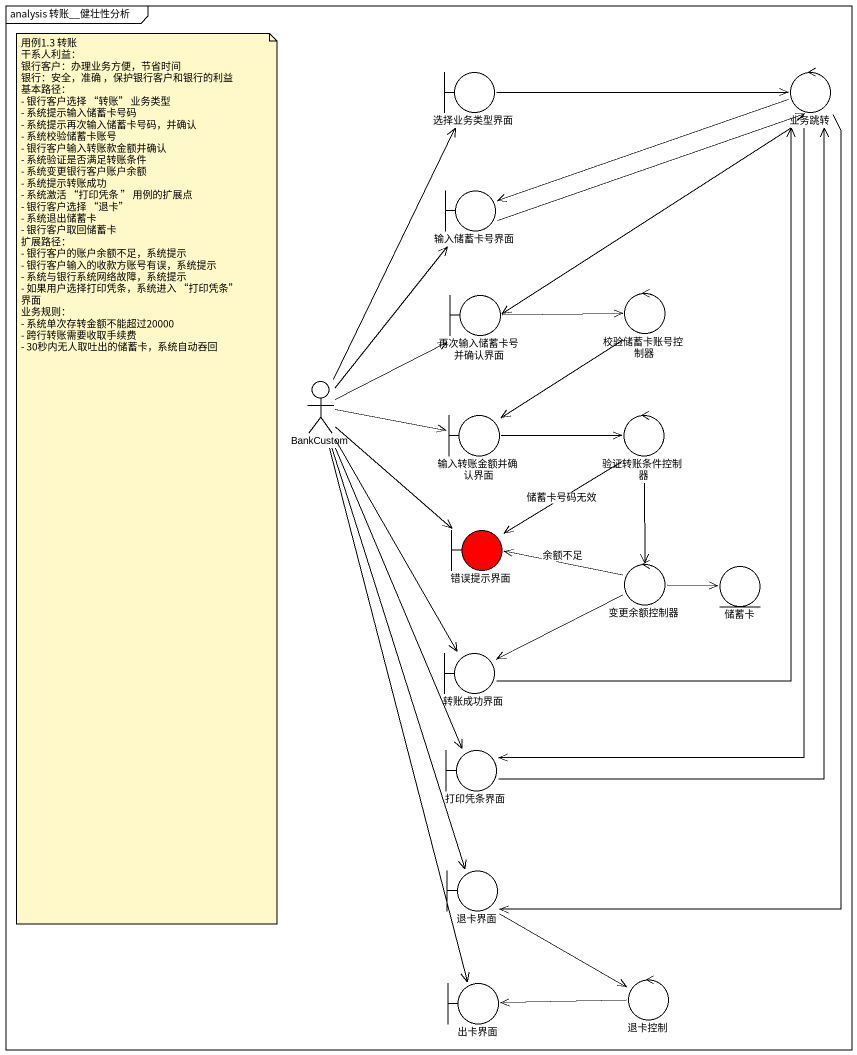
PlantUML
@startuml
mainframe analysis 转账__健壮性分析
boundary 选择业务类型界面
control 业务跳转
boundary 输入储蓄卡号界面
boundary 再次输入储蓄卡号并确认界面
control 校验储蓄卡账号控制器
actor BankCustom
boundary 输入转账金额并确认界面
control 验证转账条件控制器
boundary 错误提示界面 #FF0000
control 变更余额控制器
entity 储蓄卡
boundary 转账成功界面
boundary 打印凭条界面
boundary 退卡界面
boundary 出卡界面
control 退卡控制
选择业务类型界面 -right-> 业务跳转
业务跳转 -left-> 输入储蓄卡号界面
业务跳转 --> 再次输入储蓄卡号并确认界面
业务跳转 --> 打印凭条界面
业务跳转 --> 退卡界面
输入储蓄卡号界面 -right-> 业务跳转
再次输入储蓄卡号并确认界面 -right-> 校验储蓄卡账号控制器
校验储蓄卡账号控制器 --> 输入转账金额并确认界面
BankCustom -up-> 选择业务类型界面
BankCustom -up-> 输入储蓄卡号界面
BankCustom -right-> 再次输入储蓄卡号并确认界面
BankCustom -right-> 输入转账金额并确认界面
BankCustom --> 错误提示界面
BankCustom --> 转账成功界面
BankCustom --> 打印凭条界面
BankCustom --> 退卡界面
BankCustom --> 出卡界面
输入转账金额并确认界面 -right-> 验证转账条件控制器
验证转账条件控制器 --> 错误提示界面 : 储蓄卡号码无效
验证转账条件控制器 --> 变更余额控制器
变更余额控制器 -left-> 错误提示界面 : 余额不足
变更余额控制器 -right-> 储蓄卡
变更余额控制器 -left-> 转账成功界面
转账成功界面 -up-> 业务跳转
打印凭条界面 -up-> 业务跳转
退卡界面 --> 退卡控制
退卡控制 -left-> 出卡界面
note as N1
  用例1.3 转账
  干系人利益：
  银行客户：办理业务方便，节省时间
  银行：安全，准确 ，保护银行客户和银行的利益
  基本路径：
  - 银行客户选择 “转账” 业务类型
  - 系统提示输入储蓄卡号码
  - 系统提示再次输入储蓄卡号码，并确认
  - 系统校验储蓄卡账号
  - 银行客户输入转账款金额并确认
  - 系统验证是否满足转账条件
  - 系统变更银行客户账户余额
  - 系统提示转账成功
  - 系统激活 “打印凭条 ” 用例的扩展点
  - 银行客户选择 “退卡”
  - 系统退出储蓄卡
  - 银行客户取回储蓄卡
  扩展路径：
  - 银行客户的账户余额不足，系统提示
  - 银行客户输入的收款方账号有误，系统提示
  - 系统与银行系统网络故障，系统提示
  - 如果用户选择打印凭条，系统进入 “打印凭条” 界面
  业务规则：
  - 系统单次存转金额不能超过20000
  - 跨行转账需要收取手续费
  - 30秒内无人取吐出的储蓄卡，系统自动吞回
end note
@enduml
